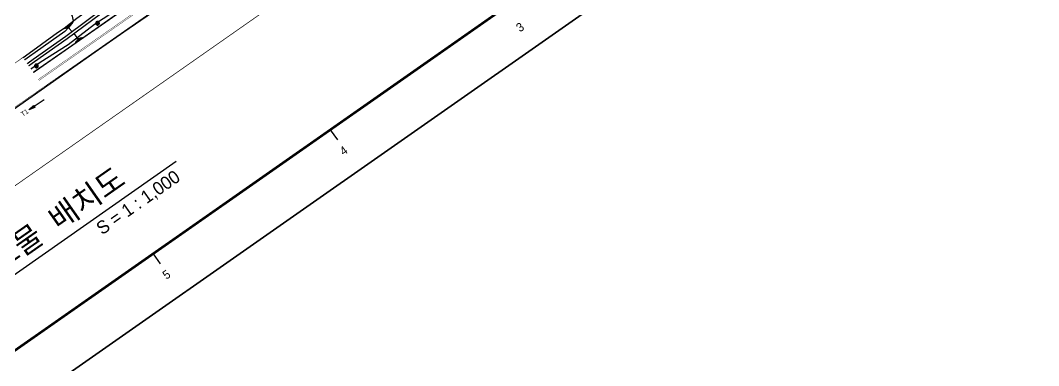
# Model space of a CAD drawing. Header units: millimetres. Extents: x 152904052 to 153933663, y 538271515 to 539240469.
# Drawn here: x 153522164 to 153933663, y 538482497 to 538622128 of the extents above; entities that cross this region are included whole.
import ezdxf
from ezdxf.enums import TextEntityAlignment as Align

# ---------------------------------------------------------------- set-up
doc = ezdxf.new("R2010")
doc.units = ezdxf.units.MM
doc.set_wipeout_variables(frame=1)
doc.linetypes.add('DASHED', pattern=[19.05, 12.7, -6.35])
for name, color, linetype in [('BORD', 7, 'Continuous'), ('e-wire', 4, 'Continuous'), ('SCHM', 9, 'Continuous'), ('TEXT', 7, 'Continuous'), ('ZONE', 1, 'DASHED')]:
    doc.layers.add(name, color=color, linetype=linetype)
doc.styles.add('IIAC FONT', font='Gulim.ttf')
doc.styles.add('굴림', font='Gulim.ttf')
doc.styles.add('돋움', font='Gulim.ttf')

# ---------------------------------------------------------------- blocks, each defined once
blk = doc.blocks.new('SHEET')
at = {"layer": 'e-wire', "color": 1, "true_color": 0xff0000}
blk.add_lwpolyline([(0, 0), (841, 0), (841, -594), (0, -594)], close=True, dxfattribs=at)

msp = doc.modelspace()

# ---------------------------------------------------------------- linework, layer by layer
at = {"layer": 'BORD'}
for p, q in [((153647394.1, 538577860.3), (153650262, 538573764.5)), ((153575824.9, 538527747), (153578692.8, 538523651.2))]:
    msp.add_line(p, q, dxfattribs=at)
msp.add_lwpolyline([(153244756.3, 538271514.8), (153933663.1, 538753892.5), (153592958.7, 539240468.9), (152904051.9, 538758091.1)], close=True, dxfattribs=at)
at = {"layer": 'BORD', "const_width": 1000}
msp.add_lwpolyline([(153253763.5, 538302237.2), (152936002.2, 538756047.4), (153588047.2, 539212614.3), (153905808.6, 538758804)], close=True, dxfattribs=at)
at = {"layer": 'SCHM', "const_width": 150}
for points in [[(153508667.6, 538588016.3), (153669836.2, 538700419.6)], [(153508810.6, 538587811.3), (153669979.2, 538700214.5)], [(153449425.1, 538542432), (153671838.3, 538697548.8)], [(153469277.5, 538555685.7), (153672124.4, 538697138.7)], [(153472902.6, 538554233.9), (153673983.5, 538694473)], [(153473045.6, 538554028.8), (153674126.5, 538694267.9)]]:
    msp.add_lwpolyline(points, dxfattribs=at)
at = {"layer": 'SCHM'}
for points in [[(153520490.5, 538598227.6), (153530159.5, 538605163.6), (153541457.5, 538612428.6), (153552169.5, 538620525.7), (153565662.4, 538629543.7), (153579165.4, 538638923.7), (153586856.4, 538643437.7), (153597282.4, 538651702.7), (153609127.4, 538658908.7), (153611190.4, 538659912.7), (153611616.4, 538660003.7), (153613444.4, 538659364.7), (153617374.4, 538654601.8)], [(153518565.4, 538625577.6), (153523027.4, 538629957.6), (153524960.4, 538632128.6), (153528518.4, 538636881.6), (153529560.4, 538637903.6), (153530838.4, 538638080.6), (153531899.4, 538638080.6), (153532666.4, 538637805.6), (153535438.4, 538636096.6), (153538504.4, 538633247.6), (153540352.4, 538630694.6), (153543162.4, 538623754.7), (153543436.5, 538621814.7), (153543329.5, 538621388.7), (153541771.5, 538619402.6), (153540076.5, 538617650.6), (153534582.5, 538613648.6), (153519415.5, 538602905.6)], [(153540041.6, 538618848.8), (153542230.7, 538620530.2), (153542322.9, 538620595.5), (153542377.4, 538620574.4), (153542361.7, 538620530.6), (153540406.3, 538618992.1), (153540374, 538618950.1), (153540380.6, 538618913.3), (153540417.9, 538618911.9), (153542107, 538620205.8), (153542178.2, 538620226.6), (153542186.7, 538620215.8), (153542168.9, 538620149.2), (153540816.2, 538619079.8), (153540810.4, 538619031.3), (153540854.2, 538619015.4), (153541902.2, 538619803.9), (153541972, 538619812.6), (153541969.8, 538619769.9), (153541418.4, 538619307.5), (153541366.3, 538619246.6), (153541379.3, 538619200.5), (153541409.9, 538619207.8), (153541713.8, 538619393), (153541761, 538619383), (153541756.5, 538619344.3), (153541600.4, 538619179.4), (153541569.5, 538619135.8), (153541607.9, 538619115.7), (153541703.8, 538619152.2), (153541757, 538619112.4), (153541763.6, 538619040.9), (153541800, 538618981.5), (153541819.9, 538618942.1), (153541931.3, 538618836.9), (153543037.4, 538617426.7)], [(153552629.4, 538620736.6), (153554074.1, 538620736.6)], [(153552632.2, 538621150), (153554071.3, 538621150)], [(153547298.7, 538615046.7), (153544685.9, 538613256.4), (153544576.2, 538613187.3), (153544515, 538613214.9), (153544535.7, 538613264.1), (153546871.9, 538614905.3), (153546911.6, 538614951.3), (153546906.4, 538614993.9), (153546863.7, 538614997.8), (153544847.8, 538613620.4), (153544764.9, 538613601), (153544755.9, 538613613.9), (153544780.4, 538613689.1), (153546396.8, 538614830.3), (153546406.5, 538614885.5), (153546357.3, 538614906.4), (153545107.5, 538614068.1), (153545026.9, 538614062.5), (153545032.2, 538614111.3), (153545692.7, 538614606.8), (153545756.2, 538614673.4), (153545744.2, 538614727), (153545708.7, 538614720.5), (153545348.9, 538614527.3), (153545295.4, 538614541.6), (153545303, 538614585.7), (153545492.1, 538614765), (153545530.3, 538614813), (153545487.5, 538614838.4), (153545375.4, 538614802.5), (153545316.9, 538614851.5), (153545313.8, 538614933.7), (153545275.8, 538615004.1), (153545255.4, 538615050.5), (153545134.3, 538615177.9), (153543954.7, 538616862.6)], [(153527947.4, 538603500.6), (153529392.1, 538603500.6)], [(153527950.2, 538603913.9), (153529389.3, 538603913.9)], [(153520277.9, 538596447.9), (153522344.5, 538597881.2), (153522379.7, 538597921.5), (153522375.3, 538597959), (153522337.7, 538597962.7), (153520554.7, 538596760)], [(153522721.2, 538598003.5), (153520410.2, 538596440.3)], [(153531724.6, 538589985.9), (153527702.9, 538587319.2)]]:
    msp.add_lwpolyline(points, dxfattribs=at)
for points in [[(153553234.4, 538621679.3), (153553011.3, 538621606.8), (153552821.4, 538621468.8), (153552683.5, 538621279), (153552611, 538621055.8), (153552611, 538620821.2), (153552683.5, 538620598), (153552821.4, 538620408.2), (153553011.3, 538620270.2), (153553234.4, 538620197.7), (153553469.1, 538620197.7), (153553692.2, 538620270.2), (153553882.1, 538620408.2), (153554020, 538620598), (153554092.5, 538620821.2), (153554092.5, 538621055.8), (153554020, 538621279), (153553882.1, 538621468.8), (153553692.2, 538621606.8), (153553469.1, 538621679.3)], [(153528552.4, 538604443.2), (153528329.3, 538604370.7), (153528139.4, 538604232.8), (153528001.5, 538604043), (153527929, 538603819.8), (153527929, 538603585.1), (153528001.5, 538603362), (153528139.4, 538603172.1), (153528329.3, 538603034.2), (153528552.4, 538602961.7), (153528787.1, 538602961.7), (153529010.3, 538603034.2), (153529200.1, 538603172.1), (153529338, 538603362), (153529410.5, 538603585.1), (153529410.5, 538603819.8), (153529338, 538604043), (153529200.1, 538604232.8), (153529010.3, 538604370.7), (153528787.1, 538604443.2)], [(153527987.4, 538586892.5), (153525641.2, 538585946.7), (153525626.8, 538585936.7), (153527407.4, 538587731), (153527421.7, 538587741.1), (153527987.4, 538586892.5)], [(153527892.9, 538586925.9), (153525835.4, 538586075.6), (153527417.4, 538587645.6), (153527892.9, 538586925.9)], [(153527830.8, 538586953.6), (153526048.7, 538586217.8), (153527417.4, 538587574.5), (153527830.8, 538586953.6)], [(153527746.3, 538586972.7), (153526257.3, 538586356.8), (153527403.1, 538587493.4), (153527746.3, 538586972.7)], [(153527684.3, 538587000.4), (153526470.6, 538586499), (153527403.1, 538587422.2), (153527684.3, 538587000.4)], [(153527603.1, 538587014.7), (153526679.2, 538586637.9), (153527388.8, 538587341.1), (153527603.1, 538587014.7)], [(153527536.3, 538587039), (153526892.5, 538586780.2), (153527388.8, 538587270), (153527536.3, 538587039)], [(153527456.6, 538587061.4), (153527101, 538586919.1), (153527369.7, 538587185.5), (153527456.6, 538587061.4)], [(153527389.8, 538587085.7), (153527314.4, 538587061.4), (153527366.4, 538587119.2), (153527389.8, 538587085.7)]]:
    msp.add_lwpolyline(points, close=True, dxfattribs=at)
for points in [[(153513430.5, 538592582.6, 0), (153513777.5, 538592180.6, 0), (153514450.5, 538592203.6, 0), (153541594.5, 538610963.6, 0), (153564160.4, 538626731.7, 0), (153586708.4, 538642582.7, 0), (153608899.4, 538658047.7, 0), (153634419.4, 538675946.8, 0)], [(153514459.5, 538577639.6, 0), (153514043.5, 538580943.6, 0), (153514432.5, 538582328.6, 0), (153514700.5, 538582811.6, 0), (153534154.5, 538596654.6, 0), (153552442.5, 538609399.7, 0), (153564019.5, 538617431.7, 0), (153575549.4, 538625449.7, 0), (153594400.4, 538638673.7, 0), (153613250.4, 538651809.7, 0), (153638635.4, 538669451.8, 0)], [(153587651.4, 538653002.7, 0), (153586820.4, 538651628.7, 0), (153583027.4, 538647208.7, 0), (153577519.3, 538643056.2, 0), (153557561.1, 538628227.9, 0), (153540556.1, 538615581.3, 0), (153527287.3, 538606319.6, 0), (153517250.5, 538598848.6, 0), (153517760.5, 538598146.6, 0), (153527859.7, 538605499.6, 0), (153541140.8, 538614770, 0), (153558157.8, 538627425.5, 0), (153578147.6, 538642277.2, 0), (153585248.4, 538647574.7, 0), (153586538.4, 538649932.7, 0), (153588246.9, 538652468.5, 0)]]:
    msp.add_polyline3d(points, dxfattribs=at)
msp.add_polyline3d([(153516224.5, 538601916.6, 0), (153516260.5, 538603665.6, 0), (153516966.5, 538612928.6, 0), (153517165.5, 538622734.6, 0), (153517561.4, 538623788.6, 0), (153519861.4, 538625896.6, 0), (153524322.4, 538630368.6, 0), (153527206.4, 538634397.6, 0), (153529714.4, 538637736.6, 0), (153536168.4, 538638422.6, 0), (153539490.4, 538639556.6, 0), (153543772.4, 538641805.7, 0), (153547407.4, 538643311.7, 0), (153550900.4, 538642904.7, 0), (153553887.4, 538641220.7, 0), (153554974.4, 538640281.7, 0), (153554511.4, 538634837.7, 0), (153554667.4, 538633686.7, 0), (153553850.4, 538630070.7, 0), (153554030.4, 538629363.7, 0), (153552639.4, 538628399.7, 0), (153544982.5, 538622868.7, 0), (153539888.5, 538618795.6, 0), (153537167.5, 538617031.6, 0)], close=True, dxfattribs=at)
at = {"layer": 'TEXT', "linetype": 'Continuous', "lineweight": -3}
msp.add_line((153431553.3, 538457607.6), (153585183.5, 538565180.7), dxfattribs=at)
at = {"layer": 'ZONE', "linetype": 'Continuous', "lineweight": -3, "const_width": 300, "flags": 128}
msp.add_lwpolyline([(153735877.4, 538706412.6), (153236194.6, 538356530.9), (152963745.8, 538745628.2), (153463428.6, 539095509.8)], close=True, dxfattribs=at)

# ---------------------------------------------------------------- texts
at = {"layer": 'BORD', "style": '굴림'}
for s, p in [('3', (153724061.8, 538617220.8)), ('4', (153652741.7, 538567281.9)), ('5', (153581172.5, 538517168.7))]:
    msp.add_text(s, height=3500, rotation=34.999999, dxfattribs=at).set_placement(p)
at = {"layer": 'SCHM', "style": 'IIAC FONT'}
msp.add_text('T1', height=1918.79, rotation=33.565911, dxfattribs=at).set_placement((153523881.1, 538584778.3), align=Align.MIDDLE_CENTER)
at = {"layer": 'TEXT', "linetype": 'Continuous', "lineweight": -3, "style": '돋움'}
msp.add_text(' 전체 기초 구조물  배치도', height=9000, rotation=35.000004, dxfattribs=at).set_placement((153456888.9, 538485710.1), align=Align.MIDDLE_LEFT)
msp.add_text('S = 1 : 1,000', height=5250, rotation=35.000004, dxfattribs=at).set_placement((153585765.3, 538559765.4), align=Align.MIDDLE_RIGHT)

# ---------------------------------------------------------------- next in the draw order: wipeouts: each hides what was drawn before it
at = {"color": 1}
msp.add_wipeout([(153495700.8, 538573047), (153530105.2, 538597137.2), (153523222.3, 538606967.1), (153488817.9, 538582876.9)], dxfattribs=at).dxf.layer = 'TEXT'

# ---------------------------------------------------------------- next in the draw order: block references
at = {"color": 1, "xscale": 999.9999992168825, "yscale": 999.9999992168825, "zscale": 999.9999992168825, "rotation": 35.00000001815084}
msp.add_blockref('SHEET', (152904051.9, 538758091.1), dxfattribs=at)

doc.saveas('drawing.dxf')
